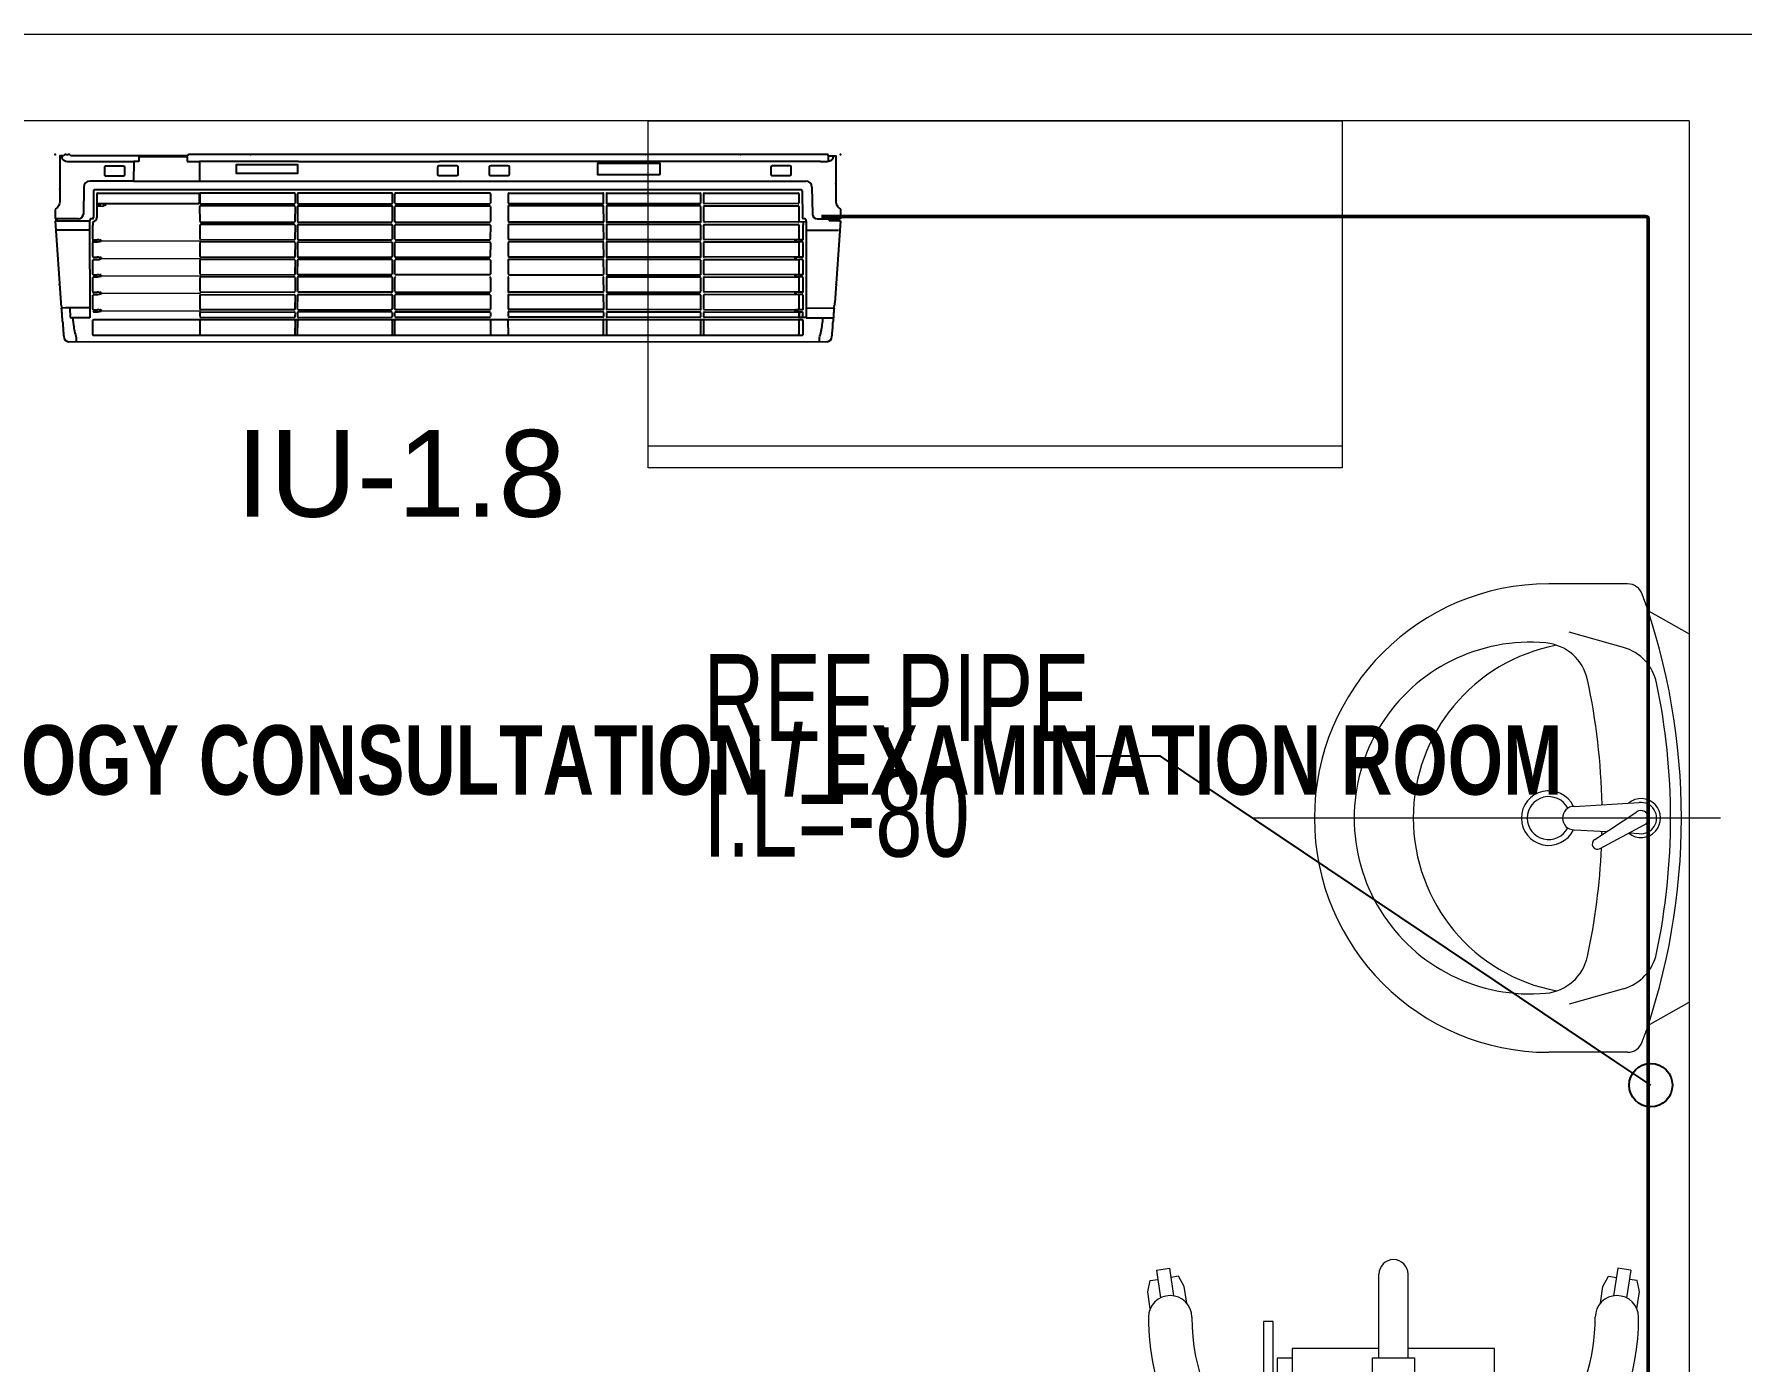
# Model space of a CAD drawing. Header units: millimetres. Extents: x -160614 to 59925, y -157025 to 0.
# Drawn here: x -44460 to -42492, y -107273 to -105743 of the extents above; entities that cross this region are included whole.
import ezdxf
from ezdxf import colors
from ezdxf.entities.mleader import LeaderData, LeaderLine
from ezdxf.math import Vec2, Vec3

# ---------------------------------------------------------------- set-up
doc = ezdxf.new("R2010")
doc.units = ezdxf.units.MM
doc.header["$LTSCALE"] = 8
doc.layers.get('0').update_dxf_attribs({"color": 9, "lineweight": 5})
for name, color, linetype, lineweight in [('72_EGR_BASE_TEXT', 9, 'Continuous', 5), ('72_EGR_EQP_TAG', 9, 'Continuous', 5), ('LOADING', 9, 'Continuous', 5), ('SANIT', 9, 'Continuous', 5), ('Walls', 9, 'Continuous', 5)]:
    doc.layers.add(name, color=color, linetype=linetype, lineweight=lineweight)
for name, color, linetype in [('A-EXH', 1, 'Continuous'), ('A-Wall-cmu-patt', 9, 'Continuous'), ('DVM_INDOOR', 9, 'Continuous'), ('DVM_UNIT_BP', 9, 'Continuous'), ('DVM_UNIT_DP', 9, 'Continuous'), ('DVM_UNIT_LP', 9, 'Continuous'), ('M-TEXT-RP', 7, 'Continuous'), ('REF', 42, 'Continuous')]:
    doc.layers.add(name, color=color, linetype=linetype)
doc.layers.get('0').off()
doc.layers.get('0').freeze()
doc.styles.add('ARIAL', font='arial.ttf')
doc.styles.add('LEROY100', font='arial.ttf', dxfattribs={"width": 0.7})
doc.styles.add('X3G_ENTITY_9EC9', font='swisscl.ttf', dxfattribs={"height": 0.2})

# ---------------------------------------------------------------- blocks, each defined once
blk = doc.blocks.new('mmmm')
at = {"layer": 'DVM_INDOOR', "color": 0}
for p, q in [((118.976, -9.253), (118.9859, -9.2529)), ((118.9859, -9.2529), (118.9859, -9.2549)), ((118.9859, -9.2549), (118.9879, -9.2548)), ((118.9859, -9.2775), (118.9859, -9.2549)), ((118.9879, -9.2529), (119.0741, -9.259)), ((118.9879, -9.2548), (118.9879, -9.2529)), ((118.9879, -9.2548), (118.9879, -9.2648)), ((118.9979, -9.2891), (118.9979, -9.2551)), ((118.9199, -9.2661), (118.9184, -9.2661)), ((118.9184, -9.2661), (118.9184, -9.938)), ((118.9199, -9.2661), (118.9254, -9.266)), ((118.9258, -9.2739), (118.9256, -9.2679)), ((118.9859, -9.2648), (118.9879, -9.2648)), ((119.0795, -9.289), (119.0797, -9.2602)), ((119.09, -9.2892), (119.0901, -9.2615)), ((119.115, -10.0634), (119.1149, -9.2675)), ((118.9258, -9.2739), (118.9258, -9.6742)), ((118.9464, -9.9264), (118.9464, -9.2895)), ((118.9527, -9.283), (118.9809, -9.2825)), ((118.9879, -9.2891), (119.09, -9.2892)), ((118.9892, -9.2891), (118.9895, -9.3961)), ((119.0894, -9.2975), (119.0894, -9.2892)), ((119.1145, -9.2751), (119.1107, -9.2751)), ((118.9554, -9.2944), (118.9554, -10.0365)), ((118.9564, -9.2934), (118.9844, -9.2931)), ((118.9589, -9.3963), (118.9589, -9.2975)), ((118.9596, -9.2968), (118.9695, -9.2969)), ((118.9698, -9.2975), (118.9701, -9.3962)), ((118.9724, -9.3963), (118.9724, -9.2975)), ((118.9731, -9.2968), (118.9889, -9.2969)), ((118.9893, -9.2923), (118.9925, -9.2923)), ((118.9919, -9.3963), (118.9919, -9.2975)), ((119.0073, -9.2923), (118.9924, -9.2923)), ((118.9926, -9.2968), (119.0073, -9.2969)), ((119.0077, -9.2975), (119.008, -9.3961)), ((119.008, -9.293), (119.0079, -9.2969)), ((119.0083, -9.301), (119.0098, -9.301)), ((119.0102, -9.293), (119.0102, -9.2961)), ((119.0102, -9.3963), (119.0102, -9.2975)), ((119.0255, -9.2923), (119.0107, -9.2923)), ((119.0109, -9.2968), (119.0256, -9.2969)), ((119.026, -9.2975), (119.0263, -9.3962)), ((119.0262, -9.293), (119.0262, -9.2969)), ((119.0265, -9.301), (119.0284, -9.301)), ((119.0287, -9.3963), (119.0287, -9.2975)), ((119.0288, -9.293), (119.0288, -9.2961)), ((119.0293, -9.2969), (119.0439, -9.2969)), ((119.044, -9.2923), (119.0294, -9.2923)), ((119.0445, -9.2975), (119.0446, -9.3962)), ((119.0446, -9.293), (119.0446, -9.2969)), ((119.045, -9.301), (119.0465, -9.301)), ((119.0469, -9.293), (119.0469, -9.2961)), ((119.047, -9.3963), (119.0471, -9.2971)), ((119.0624, -9.2923), (119.0474, -9.2923)), ((119.0476, -9.2968), (119.0621, -9.2968)), ((119.0628, -9.2975), (119.063, -9.3963)), ((119.0631, -9.293), (119.0631, -9.2969)), ((119.0634, -9.301), (119.065, -9.301)), ((119.0653, -9.293), (119.0653, -9.2961)), ((119.0657, -9.2975), (119.0654, -9.3962)), ((119.066, -9.2968), (119.0808, -9.2969)), ((119.0807, -9.2923), (119.0661, -9.2923)), ((119.0813, -9.3962), (119.0814, -9.2973)), ((119.0814, -9.293), (119.0814, -9.2969)), ((119.0817, -9.301), (119.0833, -9.301)), ((119.0836, -9.2975), (119.0834, -9.2993)), ((119.0838, -9.293), (119.0895, -9.293)), ((119.0838, -9.2961), (119.0838, -9.293)), ((119.0838, -9.2971), (119.0838, -9.2961)), ((119.0895, -9.2961), (119.0838, -9.2961)), ((119.0838, -9.3963), (119.0839, -9.297)), ((119.0843, -9.2968), (119.0886, -9.2968)), ((119.0894, -9.2975), (119.0895, -9.3962)), ((119.0925, -9.2969), (119.1069, -9.2969)), ((118.9596, -9.3969), (118.9694, -9.3969)), ((118.9731, -9.3969), (118.9888, -9.3968)), ((118.9926, -9.3969), (119.0073, -9.3968)), ((119.0109, -9.3969), (119.0256, -9.3968)), ((119.0294, -9.3969), (119.0439, -9.3968)), ((119.0477, -9.3969), (119.0623, -9.3969)), ((119.0661, -9.3969), (119.0807, -9.3968)), ((119.0845, -9.3969), (119.0888, -9.3969)), ((119.093, -9.3969), (119.1074, -9.3968)), ((118.9589, -9.4983), (118.9589, -9.4003)), ((118.9694, -9.3998), (118.9596, -9.3998)), ((118.9701, -9.4005), (118.9701, -9.4982)), ((118.9724, -9.4005), (118.9724, -9.4982)), ((118.9888, -9.3997), (118.9731, -9.3998)), ((118.9895, -9.4003), (118.9895, -9.4982)), ((118.9919, -9.4005), (118.9919, -9.4982)), ((119.0073, -9.3997), (118.9926, -9.3998)), ((119.008, -9.4003), (119.008, -9.4982)), ((119.0102, -9.4005), (119.0103, -9.4982)), ((119.0256, -9.3997), (119.0109, -9.3998)), ((119.0263, -9.4003), (119.0263, -9.4982)), ((119.0287, -9.4005), (119.0287, -9.4982)), ((119.0439, -9.3997), (119.0294, -9.3998)), ((119.0446, -9.4983), (119.0446, -9.4003)), ((119.047, -9.4982), (119.047, -9.4005)), ((119.0623, -9.3998), (119.0477, -9.3998)), ((119.063, -9.4984), (119.063, -9.4004)), ((119.0654, -9.4005), (119.0654, -9.4982)), ((119.0807, -9.3997), (119.0661, -9.3998)), ((119.0814, -9.4003), (119.0813, -9.4983)), ((119.0837, -9.4982), (119.0838, -9.4005)), ((119.0888, -9.3998), (119.0845, -9.3998)), ((119.0895, -9.4004), (119.0894, -9.4983)), ((119.1074, -9.3997), (119.093, -9.3998)), ((118.9589, -9.6014), (118.9589, -9.5025)), ((118.9596, -9.4989), (118.9694, -9.4989)), ((118.9694, -9.5018), (118.9596, -9.5018)), ((118.9701, -9.5025), (118.9701, -9.6015)), ((118.9724, -9.5025), (118.9724, -9.6014)), ((118.9731, -9.4989), (118.9888, -9.4988)), ((118.9888, -9.5017), (118.9731, -9.5018)), ((118.9895, -9.5023), (118.9896, -9.6014)), ((118.9919, -9.5025), (118.9919, -9.6014)), ((118.9926, -9.4989), (119.0073, -9.4988)), ((119.0073, -9.5017), (118.9926, -9.5018)), ((119.008, -9.5023), (119.008, -9.6014)), ((119.0102, -9.5025), (119.0103, -9.6014)), ((119.0109, -9.4989), (119.0256, -9.4988)), ((119.0256, -9.5017), (119.0109, -9.5018)), ((119.0263, -9.5023), (119.0262, -9.6014)), ((119.0287, -9.5025), (119.0288, -9.6014)), ((119.0294, -9.4989), (119.0439, -9.4988)), ((119.0439, -9.5017), (119.0294, -9.5018)), ((119.0447, -9.6014), (119.0446, -9.5023)), ((119.0477, -9.4989), (119.0623, -9.4989)), ((119.0622, -9.5017), (119.0478, -9.5018)), ((119.0629, -9.5023), (119.0629, -9.6013)), ((119.0654, -9.6014), (119.0654, -9.5025)), ((119.0661, -9.4989), (119.0806, -9.4989)), ((119.0806, -9.5017), (119.0661, -9.5018)), ((119.0813, -9.5023), (119.0813, -9.6015)), ((119.0837, -9.5024), (119.0838, -9.6015)), ((119.0844, -9.4988), (119.0887, -9.4988)), ((119.0887, -9.5017), (119.0844, -9.5017)), ((119.0894, -9.5023), (119.0894, -9.6013)), ((119.093, -9.4989), (119.1074, -9.4988)), ((119.1077, -9.5019), (119.093, -9.5018)), ((118.9596, -9.602), (118.9694, -9.602)), ((118.9731, -9.6021), (118.9888, -9.602)), ((118.9926, -9.6021), (119.0073, -9.602)), ((119.011, -9.602), (119.0255, -9.602)), ((119.0295, -9.6021), (119.044, -9.602)), ((119.0478, -9.6021), (119.0623, -9.6021)), ((119.0661, -9.6021), (119.0807, -9.602)), ((119.0845, -9.6021), (119.0887, -9.6021)), ((119.0929, -9.6023), (119.1074, -9.6022)), ((118.9589, -9.6214), (118.9589, -9.7204)), ((118.9596, -9.6208), (118.9694, -9.6208)), ((118.9701, -9.7204), (118.9701, -9.6214)), ((118.9701, -9.7204), (118.9701, -9.6214)), ((118.9724, -9.7204), (118.9724, -9.6215)), ((118.9731, -9.6208), (118.9888, -9.6208)), ((118.9895, -9.7206), (118.9896, -9.6215)), ((118.9919, -9.7204), (118.9919, -9.6215)), ((118.9926, -9.6208), (119.0073, -9.6209)), ((119.008, -9.7205), (119.008, -9.6214)), ((119.0102, -9.7204), (119.0103, -9.6215)), ((119.011, -9.6208), (119.0255, -9.6209)), ((119.0263, -9.7205), (119.0262, -9.6215)), ((119.0288, -9.6214), (119.0287, -9.7204)), ((119.0295, -9.6208), (119.044, -9.6208)), ((119.0447, -9.6214), (119.0446, -9.7205)), ((119.0478, -9.6207), (119.0623, -9.6208)), ((119.0629, -9.7205), (119.0629, -9.6215)), ((119.0654, -9.6214), (119.0654, -9.7203)), ((119.0661, -9.6208), (119.0807, -9.6208)), ((119.0813, -9.7205), (119.0813, -9.6214)), ((119.0837, -9.7204), (119.0838, -9.6214)), ((119.0845, -9.6208), (119.0887, -9.6208)), ((119.0894, -9.7205), (119.0894, -9.6215)), ((119.0929, -9.6206), (119.1074, -9.6206)), ((118.9258, -9.8224), (118.9258, -9.6742)), ((118.9694, -9.7211), (118.9596, -9.7211)), ((118.9888, -9.7211), (118.9731, -9.7211)), ((119.0073, -9.7211), (118.9926, -9.7211)), ((119.0256, -9.7211), (119.0109, -9.7211)), ((119.0439, -9.7211), (119.0294, -9.7211)), ((119.0622, -9.7211), (119.0478, -9.7211)), ((119.0806, -9.7211), (119.0661, -9.721)), ((119.0887, -9.7211), (119.0844, -9.7211)), ((119.1077, -9.721), (119.093, -9.7211)), ((118.9589, -9.7246), (118.9589, -9.8225)), ((118.9596, -9.7239), (118.9694, -9.7239)), ((118.9701, -9.8224), (118.9701, -9.7246)), ((118.9701, -9.8224), (118.9701, -9.7246)), ((118.9724, -9.8224), (118.9724, -9.7246)), ((118.9731, -9.7239), (118.9888, -9.724)), ((118.9895, -9.8226), (118.9895, -9.7247)), ((118.9919, -9.8224), (118.9919, -9.7246)), ((118.9926, -9.7239), (119.0073, -9.724)), ((119.008, -9.8225), (119.008, -9.7246)), ((119.0102, -9.8224), (119.0103, -9.7246)), ((119.0109, -9.7239), (119.0256, -9.724)), ((119.0263, -9.8225), (119.0263, -9.7246)), ((119.0287, -9.7246), (119.0287, -9.8224)), ((119.0294, -9.7239), (119.0439, -9.724)), ((119.0446, -9.7245), (119.0446, -9.8225)), ((119.047, -9.7246), (119.047, -9.8224)), ((119.0477, -9.7239), (119.0623, -9.7239)), ((119.063, -9.7245), (119.063, -9.8224)), ((119.0654, -9.8224), (119.0654, -9.7246)), ((119.0661, -9.7239), (119.0806, -9.724)), ((119.0814, -9.8225), (119.0813, -9.7245)), ((119.0837, -9.7246), (119.0838, -9.8224)), ((119.0844, -9.724), (119.0887, -9.724)), ((119.0895, -9.8224), (119.0894, -9.7246)), ((119.093, -9.7239), (119.1074, -9.724)), ((118.9184, -9.7858), (118.9184, -9.9307)), ((118.9258, -9.8224), (118.9258, -9.9264)), ((118.9589, -9.8266), (118.9589, -9.9253)), ((118.9694, -9.8231), (118.9596, -9.8231)), ((118.9596, -9.8259), (118.9694, -9.8259)), ((118.9698, -9.9253), (118.9701, -9.8266)), ((118.9698, -9.9253), (118.9701, -9.8266)), ((118.9724, -9.8266), (118.9724, -9.9253)), ((118.9888, -9.8231), (118.9731, -9.8231)), ((118.9731, -9.8259), (118.9888, -9.826)), ((118.9893, -9.9251), (118.9895, -9.8267)), ((118.9919, -9.8266), (118.992, -9.9251)), ((119.0073, -9.8231), (118.9926, -9.8231)), ((118.9926, -9.8259), (119.0073, -9.826)), ((119.0078, -9.9252), (119.008, -9.8267)), ((119.0102, -9.8266), (119.0104, -9.9251)), ((119.0256, -9.8231), (119.0109, -9.8231)), ((119.0109, -9.8259), (119.0256, -9.826)), ((119.026, -9.9251), (119.0263, -9.8266)), ((119.0287, -9.8266), (119.0288, -9.9251)), ((119.0439, -9.8232), (119.0294, -9.8231)), ((119.0294, -9.8259), (119.0439, -9.826)), ((119.0445, -9.9251), (119.0446, -9.8266)), ((119.047, -9.8266), (119.0472, -9.9251)), ((119.0623, -9.823), (119.0477, -9.8231)), ((119.0477, -9.8259), (119.0623, -9.8259)), ((119.0628, -9.9252), (119.063, -9.8266)), ((119.0657, -9.9253), (119.0654, -9.8266)), ((119.0807, -9.8232), (119.0661, -9.8231)), ((119.0661, -9.8259), (119.0807, -9.8261)), ((119.0812, -9.9251), (119.0813, -9.8266)), ((119.0839, -9.9251), (119.0838, -9.8265)), ((119.0888, -9.8231), (119.0845, -9.8231)), ((119.0845, -9.8259), (119.0888, -9.826)), ((119.0894, -9.9252), (119.0895, -9.8266)), ((119.1074, -9.8232), (119.093, -9.8231)), ((119.093, -9.8259), (119.1074, -9.826)), ((118.9256, -9.9393), (118.9256, -9.9264)), ((118.9256, -9.9264), (118.9464, -9.9264)), ((118.9464, -9.9955), (118.9464, -9.9264)), ((118.9589, -10.0333), (118.9589, -9.9253)), ((118.9589, -9.9267), (118.9702, -9.9267)), ((118.9596, -9.926), (118.9695, -9.9259)), ((118.9702, -9.9267), (118.9702, -10.0334)), ((118.9731, -9.9262), (118.9886, -9.9258)), ((118.9927, -9.9258), (119.0075, -9.9258)), ((119.0111, -9.9258), (119.0253, -9.9258)), ((119.0296, -9.9258), (119.0437, -9.9258)), ((119.0478, -9.9258), (119.0621, -9.9258)), ((119.0664, -9.9258), (119.0805, -9.926)), ((119.0846, -9.9258), (119.0887, -9.9258)), ((119.0925, -9.9259), (119.1069, -9.9259)), ((118.9184, -9.938), (118.9209, -9.9396)), ((118.9199, -9.9389), (118.9199, -10.0614)), ((118.9209, -9.9394), (118.9256, -9.9393)), ((118.9209, -9.9394), (118.9209, -9.9899)), ((118.9209, -9.9899), (118.9256, -9.99)), ((118.9256, -9.99), (118.9256, -9.9954)), ((118.9256, -9.9954), (118.9464, -9.9955)), ((118.9258, -10.0638), (118.9258, -9.9954)), ((118.9464, -9.9955), (118.9464, -10.0413)), ((118.9705, -10.0254), (118.9722, -10.0254)), ((118.9564, -10.0375), (118.9844, -10.0377)), ((118.9596, -10.034), (118.9695, -10.0341)), ((118.9695, -10.0341), (118.9731, -10.0341)), ((118.9702, -10.0341), (118.9701, -10.0295)), ((118.9724, -10.0341), (118.9724, -10.0303)), ((118.9731, -10.0341), (118.9844, -10.0342)), ((118.9879, -10.0418), (119.09, -10.0416)), ((118.9879, -10.0533), (118.9879, -10.0418)), ((118.9893, -10.0384), (118.9925, -10.0384)), ((119.0073, -10.0384), (118.9924, -10.0384)), ((118.9979, -10.0418), (118.9979, -10.0758)), ((119.0073, -10.0385), (119.0109, -10.0385)), ((119.008, -10.0377), (119.0079, -10.0339)), ((119.0083, -10.0297), (119.0098, -10.0297)), ((119.0102, -10.0377), (119.0102, -10.0347)), ((119.0255, -10.0384), (119.0107, -10.0384)), ((119.0262, -10.0377), (119.0262, -10.0339)), ((119.0265, -10.0297), (119.0284, -10.0297)), ((119.0288, -10.0377), (119.0288, -10.0347)), ((119.044, -10.0384), (119.0294, -10.0384)), ((119.0446, -10.0377), (119.0446, -10.0339)), ((119.045, -10.0297), (119.0465, -10.0297)), ((119.0469, -10.0377), (119.0469, -10.0347)), ((119.0624, -10.0384), (119.0474, -10.0384)), ((119.0631, -10.0377), (119.0631, -10.0339)), ((119.0634, -10.0297), (119.065, -10.0297)), ((119.0653, -10.0377), (119.0653, -10.0347)), ((119.0807, -10.0384), (119.0661, -10.0384)), ((119.0795, -10.0418), (119.0795, -10.0667)), ((119.0814, -10.0377), (119.0814, -10.0339)), ((119.0817, -10.0297), (119.0833, -10.0297)), ((119.0836, -10.0377), (119.0836, -10.0347)), ((119.09, -10.0416), (119.09, -10.0596)), ((118.9527, -10.0478), (118.9809, -10.0483)), ((118.9859, -10.0533), (118.9859, -10.0765)), ((118.9879, -10.076), (118.9879, -10.0533)), ((119.0795, -10.0626), (119.0896, -10.062)), ((119.0896, -10.062), (119.09, -10.0596)), ((119.09, -10.0596), (119.0972, -10.0587)), ((119.1107, -10.0558), (119.1145, -10.0557)), ((118.9184, -10.0667), (118.9184, -10.0642)), ((118.9209, -10.0704), (118.9192, -10.0688)), ((118.9212, -10.0704), (118.9212, -10.0729)), ((118.976, -10.0778), (118.9859, -10.0779)), ((118.9859, -10.076), (118.9879, -10.076)), ((118.9859, -10.0779), (118.9859, -10.076)), ((118.9879, -10.0779), (119.0741, -10.0719)), ((118.9879, -10.076), (118.9879, -10.0779)), ((119.0795, -10.0667), (119.0797, -10.0707))]:
    blk.add_line(p, q, dxfattribs=at)
at = {"layer": 'DVM_INDOOR', "color": 0, "lineweight": 0}
for p, q in [((119.0091, -10.0297), (119.0091, -9.9253)), ((119.0275, -10.0297), (119.0275, -9.9253)), ((119.0458, -10.0297), (119.0458, -9.9253)), ((119.0642, -10.0297), (119.0642, -9.9253)), ((119.0825, -10.0297), (119.0825, -9.9253))]:
    blk.add_line(p, q, dxfattribs=at)
at = {"layer": 'DVM_INDOOR', "color": 0}
for points in [[(118.9199, -9.2661), (118.9199, -9.2579), (118.9672, -9.2579, 0.126177), (118.972, -9.2567, 0.12288), (118.9756, -9.2534, -0.148162), (118.976, -9.253, 0.963175)], [(118.9301, -9.3246), (118.9301, -9.3064, -0.402614), (118.9312, -9.3052), (118.9397, -9.3052, -0.444927), (118.9409, -9.3064), (118.9409, -9.3246, -0.414234), (118.9397, -9.3257), (118.9312, -9.3257, -0.442551), (118.9301, -9.3246)], [(119.0922, -9.2933), (119.0922, -10.0375, 0.416565), (119.0933, -10.0386), (119.107, -10.0386, 0.414175), (119.1081, -10.0375), (119.1081, -9.2933, 0.414221), (119.107, -9.2923), (119.0933, -9.2923, 0.410074), (119.0922, -9.2933, 0.410074)], [(118.9301, -9.6205), (118.9301, -9.6023, -0.402614), (118.9312, -9.6012), (118.9397, -9.6012, -0.444927), (118.9409, -9.6023), (118.9409, -9.6205, -0.414234), (118.9397, -9.6217), (118.9312, -9.6217, -0.442551), (118.9301, -9.6205)], [(118.9299, -9.6744), (118.9299, -9.6565, -0.414214), (118.9314, -9.6549), (118.9393, -9.6549, -0.414209), (118.9409, -9.6565), (118.9409, -9.6744, -0.414214), (118.9393, -9.6759), (118.9314, -9.6759, -0.414219), (118.9299, -9.6744, 0.000008)], [(118.9303, -10.0245), (118.9303, -10.0063, -0.402614), (118.9314, -10.0052), (118.9399, -10.0052, -0.444927), (118.9411, -10.0063), (118.9411, -10.0245, -0.414234), (118.9399, -10.0257), (118.9314, -10.0257, -0.442551), (118.9303, -10.0245)], [(118.9199, -10.0694), (118.9199, -10.0729), (118.9672, -10.0729, -0.126177), (118.972, -10.0741, -0.12288), (118.9756, -10.0775, 0.141469), (118.976, -10.0778)]]:
    blk.add_lwpolyline(points, format="xyb", dxfattribs=at)
for points in [[(118.9394, -9.4424), (118.9279, -9.4424), (118.9279, -9.5084), (118.9394, -9.5084), (118.9394, -9.4424)], [(118.9294, -9.8234), (118.9384, -9.8234), (118.9384, -9.8875), (118.9288, -9.8875), (118.9288, -9.8234), (118.9294, -9.8234)]]:
    blk.add_lwpolyline(points, dxfattribs=at)
for centre, radius, start, end in [((118.9205, -9.2649), 0.00455, 45.592, 97.4615), ((118.9171, -9.2669), 0.00836, 6.8563, 39.8032), ((118.9129, -9.2679), 0.0127, 359.9693, 8.9907), ((119.0737, -9.2806), 0.0216, 73.7089, 88.9315), ((119.168, -8.14), 1.1233, 265.4925, 266.2639), ((119.0697, -9.4707), 0.2004, 82.0967, 84.2913), ((119.082, -9.5193), 0.2587, 83.9088, 87.1481), ((119.0894, -9.3405), 0.0688, 71.9785, 83.5049), ((119.1094, -9.2677), 0.00561, 2.2363, 89.2683), ((118.9529, -9.2895), 0.0065, 91, 180), ((118.9809, -9.2775), 0.005, 270.9997, 0.0003), ((118.9879, -9.2911), 0.00202, 90.261, 186.5127), ((118.9564, -9.2944), 0.001, 90.4983, 180.0001), ((118.9596, -9.2975), 0.00069, 89.1505, 180.3497), ((118.9691, -9.2976), 0.00071, 0.7783, 60.0916), ((118.9731, -9.2975), 0.00069, 89.1505, 180.3497), ((118.9843, -9.2916), 0.00153, 270.9361, 8.4075), ((118.9885, -9.2975), 0.00071, 0.7783, 60.0916), ((118.9926, -9.2975), 0.00069, 89.1505, 180.3497), ((119.0073, -9.293), 0.00069, 359.1823, 89.6277), ((119.007, -9.2975), 0.00071, 0.7783, 60.0916), ((119.0427, -9.2948), 0.0348, 183.3813, 187.2101), ((119.005, -9.3001), 0.0033, 358.4879, 15.9436), ((119.0335, -9.3), 0.0253, 180.2932, 182.236), ((119.0203, -9.3008), 0.0105, 171.697, 181.0717), ((118.9994, -9.2969), 0.0108, 347.004, 4.1898), ((119.0109, -9.293), 0.000701, 103.0528, 180.0438), ((119.0109, -9.2975), 0.00069, 89.1505, 180.3497), ((119.0255, -9.293), 0.00069, 359.1823, 89.6277), ((119.0253, -9.2975), 0.00071, 0.7783, 60.0916), ((119.0252, -9.2975), 0.00071, 0.7783, 60.0916), ((119.061, -9.2948), 0.0348, 183.3813, 187.2101), ((119.0232, -9.3001), 0.0033, 358.4879, 15.9436), ((119.0518, -9.3), 0.0253, 180.2932, 182.236), ((119.0389, -9.3008), 0.0105, 171.697, 181.0717), ((119.018, -9.2969), 0.0108, 347.004, 4.1898), ((119.0295, -9.293), 0.000701, 103.0528, 180.0438), ((119.0295, -9.2975), 0.00069, 89.1505, 180.3497), ((119.0439, -9.2975), 0.000596, 357.8507, 94.9045), ((119.0439, -9.293), 0.00069, 359.1823, 89.6277), ((119.0794, -9.2948), 0.0348, 183.3813, 187.2101), ((119.0417, -9.3001), 0.0033, 358.4879, 15.9436), ((119.0702, -9.3), 0.0253, 180.2932, 182.236), ((119.057, -9.3008), 0.0105, 171.697, 181.0717), ((119.0361, -9.2969), 0.0108, 347.004, 4.1898), ((119.0476, -9.293), 0.000701, 103.0528, 180.0438), ((119.0476, -9.2975), 0.00069, 89.1505, 180.3497), ((119.0621, -9.2975), 0.000694, 359.4649, 88.8459), ((119.0624, -9.2975), 0.000596, 357.8507, 94.9045), ((119.0624, -9.293), 0.00069, 359.1823, 89.6277), ((119.0978, -9.2948), 0.0348, 183.3813, 187.2101), ((119.0601, -9.3001), 0.0033, 358.4879, 15.9436), ((119.0887, -9.3), 0.0253, 180.2932, 182.236), ((119.0754, -9.3008), 0.0105, 171.697, 181.0717), ((119.0546, -9.2969), 0.0108, 347.004, 4.1898), ((119.066, -9.293), 0.000701, 103.0528, 180.0438), ((119.066, -9.2975), 0.00069, 89.1505, 180.3497), ((119.0663, -9.2975), 0.000621, 79.5705, 188.1736), ((119.0807, -9.293), 0.00069, 359.1823, 89.6277), ((119.0808, -9.2975), 0.000596, 357.8507, 94.9045), ((119.1161, -9.2948), 0.0348, 183.3813, 187.2101), ((119.0784, -9.3001), 0.0033, 358.4879, 15.9436), ((119.107, -9.3), 0.0253, 180.2932, 182.236), ((119.0937, -9.3008), 0.0105, 171.697, 181.0717), ((119.0843, -9.2975), 0.00069, 89.1505, 180.3497), ((119.0887, -9.2975), 0.000669, 356.355, 100.698), ((119.0926, -9.2973), 0.000346, 93.4268, 172.5174), ((119.107, -9.2978), 0.000875, 349.6348, 100.4326), ((118.9596, -9.3962), 0.0007, 185.5752, 270.0175), ((118.9694, -9.3962), 0.000701, 270.4471, 350.0993), ((118.9731, -9.3962), 0.0007, 185.5752, 270.0175), ((118.9888, -9.3961), 0.000701, 270.4471, 350.0993), ((118.9926, -9.3962), 0.0007, 185.5752, 270.0175), ((119.0073, -9.3961), 0.000701, 270.4471, 350.0993), ((119.0109, -9.3962), 0.0007, 185.5752, 270.0175), ((119.0256, -9.3961), 0.000701, 270.4471, 350.0993), ((119.0294, -9.3962), 0.0007, 185.5752, 270.0175), ((119.0439, -9.3961), 0.000701, 270.4471, 350.0993), ((119.0477, -9.3962), 0.0007, 185.5752, 270.0175), ((119.0623, -9.3962), 0.000702, 270.4596, 355.78), ((119.0661, -9.3962), 0.0007, 185.5752, 270.0175), ((119.0807, -9.3961), 0.000701, 270.4471, 350.0993), ((119.0845, -9.3962), 0.0007, 185.5752, 270.0175), ((119.0888, -9.3962), 0.000701, 270.4471, 350.0993), ((119.093, -9.3961), 0.000782, 194.2991, 276.1126), ((119.1074, -9.3961), 0.000701, 270.4471, 350.0993), ((118.9596, -9.4005), 0.0007, 89.9616, 179.9565), ((118.9694, -9.4005), 0.0007, 5.6771, 86.5518), ((118.9731, -9.4005), 0.0007, 89.9616, 179.9565), ((118.9888, -9.4004), 0.0007, 5.6771, 86.5518), ((118.9926, -9.4005), 0.0007, 89.9616, 179.9565), ((119.0073, -9.4004), 0.0007, 5.6771, 86.5518), ((119.0109, -9.4005), 0.0007, 89.9616, 179.9565), ((119.0256, -9.4004), 0.0007, 5.6771, 86.5518), ((119.0294, -9.4005), 0.0007, 89.9616, 179.9565), ((119.0439, -9.4004), 0.0007, 5.6771, 86.5518), ((119.0477, -9.4005), 0.0007, 89.9616, 179.9565), ((119.0623, -9.4005), 0.0007, 5.6771, 86.5518), ((119.0661, -9.4005), 0.0007, 89.9616, 179.9565), ((119.0807, -9.4004), 0.0007, 5.6771, 86.5518), ((119.0845, -9.4005), 0.0007, 89.9616, 179.9565), ((119.0888, -9.4005), 0.0007, 5.6771, 86.5518), ((119.0929, -9.4005), 0.0007, 78.96, 187.6274), ((119.1074, -9.4004), 0.0007, 5.6771, 86.5518), ((118.9596, -9.4982), 0.0007, 185.5752, 270.0175), ((118.9596, -9.5025), 0.0007, 89.9616, 179.9565), ((118.9694, -9.4982), 0.000701, 270.4471, 350.0993), ((118.9694, -9.5025), 0.0007, 5.6771, 86.5518), ((118.9731, -9.4982), 0.0007, 185.5752, 270.0175), ((118.9731, -9.5025), 0.0007, 89.9616, 179.9565), ((118.9888, -9.4981), 0.000701, 270.4471, 350.0993), ((118.9888, -9.5024), 0.0007, 5.6771, 86.5518), ((118.9925, -9.4983), 0.000619, 174.0491, 272.9554), ((118.9926, -9.5025), 0.0007, 89.9616, 179.9565), ((119.0073, -9.4981), 0.000701, 270.4471, 350.0993), ((119.0073, -9.5024), 0.0007, 5.6771, 86.5518), ((119.0109, -9.5025), 0.0007, 89.9616, 179.9565), ((119.0109, -9.4983), 0.000619, 174.0491, 272.9554), ((119.0256, -9.4981), 0.000701, 270.4471, 350.0993), ((119.0256, -9.5024), 0.0007, 5.6771, 86.5518), ((119.0293, -9.4983), 0.000619, 174.0491, 272.9554), ((119.0294, -9.5025), 0.0007, 89.9616, 179.9565), ((119.0439, -9.4981), 0.000701, 270.4471, 350.0993), ((119.0439, -9.5024), 0.0007, 5.6771, 86.5518), ((119.0476, -9.4983), 0.000619, 174.0491, 272.9554), ((119.0478, -9.5025), 0.0007, 89.9616, 179.9565), ((119.0622, -9.5024), 0.0007, 5.6771, 86.5518), ((119.0623, -9.4982), 0.000701, 270.4471, 350.0993), ((119.0661, -9.4983), 0.000619, 174.0491, 272.9554), ((119.0661, -9.5025), 0.0007, 89.9616, 179.9565), ((119.0806, -9.4982), 0.000701, 270.4471, 350.0993), ((119.0806, -9.5024), 0.0007, 5.6771, 86.5518), ((119.0844, -9.4981), 0.0007, 185.5752, 270.0175), ((119.0844, -9.5024), 0.0007, 89.9616, 179.9565), ((119.0887, -9.4981), 0.000701, 270.4471, 350.0993), ((119.0887, -9.5024), 0.0007, 5.6771, 86.5518), ((119.093, -9.4981), 0.000782, 194.2991, 276.1126), ((119.0929, -9.5025), 0.0007, 78.96, 187.6274), ((118.9596, -9.6013), 0.0007, 185.5752, 270.0175), ((118.9694, -9.6013), 0.000701, 270.4471, 350.0993), ((118.9731, -9.6014), 0.0007, 185.5752, 270.0175), ((118.9888, -9.6013), 0.000701, 270.4471, 350.0993), ((118.9926, -9.6014), 0.0007, 185.5752, 270.0175), ((119.0073, -9.6013), 0.000701, 270.4471, 350.0993), ((119.011, -9.6013), 0.0007, 185.5752, 270.0175), ((119.0255, -9.6013), 0.000701, 270.4471, 350.0993), ((119.0295, -9.6014), 0.0007, 185.5752, 270.0175), ((119.044, -9.6013), 0.000701, 270.4471, 350.0993), ((119.0478, -9.6014), 0.0007, 185.5752, 270.0175), ((119.0623, -9.6014), 0.000701, 270.4471, 350.0993), ((119.0661, -9.6014), 0.0007, 185.5752, 270.0175), ((119.0807, -9.6014), 0.000657, 269.0568, 351.3167), ((119.0845, -9.6014), 0.0007, 185.5752, 270.0175), ((119.0885, -9.6012), 0.000912, 284.0068, 353.5205), ((119.0929, -9.6016), 0.0007, 185.5752, 270.0175), ((118.9596, -9.6215), 0.0007, 89.9825, 174.4248), ((118.9694, -9.6215), 0.000701, 9.9007, 89.5529), ((118.9694, -9.6215), 0.000701, 9.9007, 89.5529), ((118.9731, -9.6215), 0.0007, 89.9825, 174.4248), ((118.9888, -9.6215), 0.000701, 9.9007, 89.5529), ((118.9926, -9.6215), 0.0007, 89.9825, 174.4248), ((119.0073, -9.6216), 0.000701, 9.9007, 89.5529), ((119.011, -9.6215), 0.0007, 89.9825, 174.4248), ((119.0255, -9.6216), 0.000701, 9.9007, 89.5529), ((119.0295, -9.6215), 0.0007, 89.9825, 174.4248), ((119.044, -9.6215), 0.000701, 9.9007, 89.5529), ((119.0478, -9.6214), 0.0007, 89.9825, 174.4248), ((119.0623, -9.6215), 0.000701, 9.9007, 89.5529), ((119.0661, -9.6215), 0.0007, 89.9825, 174.4248), ((119.0807, -9.6215), 0.000657, 8.6833, 90.9432), ((119.0845, -9.6215), 0.0007, 89.9825, 174.4248), ((119.0885, -9.6216), 0.000912, 6.4795, 75.9932), ((119.0929, -9.6213), 0.0007, 89.9825, 174.4248), ((118.9596, -9.7204), 0.0007, 180.0435, 270.0384), ((118.9694, -9.7204), 0.0007, 273.4482, 354.3229), ((118.9694, -9.7204), 0.0007, 273.4482, 354.3229), ((118.9731, -9.7204), 0.0007, 180.0435, 270.0384), ((118.9888, -9.7204), 0.0007, 273.4482, 354.3229), ((118.9926, -9.7204), 0.0007, 180.0435, 270.0384), ((119.0073, -9.7204), 0.0007, 273.4482, 354.3229), ((119.0109, -9.7204), 0.0007, 180.0435, 270.0384), ((119.0256, -9.7204), 0.0007, 273.4482, 354.3229), ((119.0294, -9.7204), 0.0007, 180.0435, 270.0384), ((119.0439, -9.7204), 0.0007, 273.4482, 354.3229), ((119.0478, -9.7204), 0.0007, 180.0435, 270.0384), ((119.0622, -9.7204), 0.0007, 273.4482, 354.3229), ((119.0661, -9.7203), 0.0007, 180.0435, 270.0384), ((119.0806, -9.7204), 0.0007, 273.4482, 354.3229), ((119.0844, -9.7204), 0.0007, 180.0435, 270.0384), ((119.0887, -9.7204), 0.0007, 273.4482, 354.3229), ((119.0929, -9.7204), 0.0007, 172.3726, 281.04), ((118.9596, -9.7246), 0.0007, 89.9825, 174.4248), ((118.9694, -9.7246), 0.000701, 9.9007, 89.5529), ((118.9694, -9.7246), 0.000701, 9.9007, 89.5529), ((118.9731, -9.7246), 0.0007, 89.9825, 174.4248), ((118.9888, -9.7247), 0.000701, 9.9007, 89.5529), ((118.9925, -9.7246), 0.000619, 87.0446, 185.9509), ((119.0073, -9.7247), 0.000701, 9.9007, 89.5529), ((119.0109, -9.7246), 0.000619, 87.0446, 185.9509), ((119.0256, -9.7247), 0.000701, 9.9007, 89.5529), ((119.0293, -9.7246), 0.000619, 87.0446, 185.9509), ((119.0439, -9.7247), 0.000701, 9.9007, 89.5529), ((119.0476, -9.7246), 0.000619, 87.0446, 185.9509), ((119.0623, -9.7246), 0.000701, 9.9007, 89.5529), ((119.0661, -9.7245), 0.000619, 87.0446, 185.9509), ((119.0806, -9.7247), 0.000701, 9.9007, 89.5529), ((119.0844, -9.7247), 0.0007, 89.9825, 174.4248), ((119.0887, -9.7247), 0.000701, 9.9007, 89.5529), ((119.093, -9.7247), 0.000782, 83.8874, 165.7009), ((118.9596, -9.8224), 0.0007, 180.0435, 270.0384), ((118.9596, -9.8266), 0.0007, 89.9825, 174.4248), ((118.9694, -9.8266), 0.000701, 9.9007, 89.5529), ((118.9694, -9.8266), 0.000701, 9.9007, 89.5529), ((118.9694, -9.8224), 0.0007, 273.4482, 354.3229), ((118.9694, -9.8224), 0.0007, 273.4482, 354.3229), ((118.9731, -9.8224), 0.0007, 180.0435, 270.0384), ((118.9731, -9.8266), 0.0007, 89.9825, 174.4248), ((118.9888, -9.8267), 0.000701, 9.9007, 89.5529), ((118.9888, -9.8224), 0.0007, 273.4482, 354.3229), ((118.9926, -9.8224), 0.0007, 180.0435, 270.0384), ((118.9926, -9.8266), 0.0007, 89.9825, 174.4248), ((119.0073, -9.8224), 0.0007, 273.4482, 354.3229), ((119.0073, -9.8267), 0.000701, 9.9007, 89.5529), ((119.0109, -9.8224), 0.0007, 180.0435, 270.0384), ((119.0109, -9.8266), 0.0007, 89.9825, 174.4248), ((119.0256, -9.8267), 0.000701, 9.9007, 89.5529), ((119.0256, -9.8224), 0.0007, 273.4482, 354.3229), ((119.0294, -9.8224), 0.0007, 180.0435, 270.0384), ((119.0294, -9.8266), 0.0007, 89.9825, 174.4248), ((119.0439, -9.8224), 0.0007, 273.4482, 354.3229), ((119.0439, -9.8267), 0.000701, 9.9007, 89.5529), ((119.0477, -9.8224), 0.0007, 180.0435, 270.0384), ((119.0477, -9.8266), 0.0007, 89.9825, 174.4248), ((119.0623, -9.8223), 0.0007, 273.4482, 354.3229), ((119.0623, -9.8266), 0.000702, 4.22, 89.5404), ((119.0661, -9.8224), 0.0007, 180.0435, 270.0384), ((119.0661, -9.8266), 0.0007, 89.9825, 174.4248), ((119.0807, -9.8225), 0.0007, 273.4482, 354.3229), ((119.0807, -9.8268), 0.000701, 9.9007, 89.5529), ((119.0845, -9.8224), 0.0007, 180.0435, 270.0384), ((119.0845, -9.8266), 0.0007, 89.9825, 174.4248), ((119.0888, -9.8224), 0.0007, 273.4482, 354.3229), ((119.0888, -9.8267), 0.000701, 9.9007, 89.5529), ((119.0929, -9.8224), 0.0007, 172.3726, 281.04), ((119.093, -9.8267), 0.000782, 83.8874, 165.7009), ((118.9596, -9.9253), 0.00069, 179.6503, 270.8495), ((118.9691, -9.9253), 0.00071, 299.9084, 359.2217), ((118.9691, -9.9253), 0.00071, 299.9084, 359.2217), ((118.9731, -9.9253), 0.00069, 179.6503, 270.8495), ((118.9885, -9.9251), 0.000761, 286.7477, 357.8112), ((118.9927, -9.9251), 0.00069, 179.6503, 270.8495), ((119.0111, -9.9251), 0.00069, 179.6503, 270.8495), ((119.0254, -9.9253), 0.000571, 256.15, 14.8163), ((119.0295, -9.9251), 0.000711, 180.3037, 278.183), ((119.0436, -9.9249), 0.000967, 277.4192, 344.4944), ((119.0479, -9.9251), 0.000696, 182.8157, 270.0773), ((119.0621, -9.9251), 0.000696, 274.4962, 0.49), ((119.0663, -9.9252), 0.000649, 189.0107, 277.8942), ((119.0803, -9.9251), 0.000922, 281.1062, 0.035), ((119.0845, -9.9252), 0.000602, 169.5461, 281.1372), ((119.0884, -9.9247), 0.00113, 286.8941, 334.4938), ((119.0926, -9.9256), 0.000346, 187.4826, 266.5732), ((119.107, -9.9251), 0.000875, 259.5674, 10.3652), ((118.9672, -10.0263), 0.0033, 344.0564, 1.5121), ((118.9957, -10.0264), 0.0253, 177.764, 179.7068), ((118.9826, -10.0256), 0.0105, 178.9283, 188.303), ((118.9529, -10.0413), 0.0065, 180, 269), ((118.9564, -10.0365), 0.001, 178.8015, 269.4911), ((118.9596, -10.0333), 0.0007, 180, 269.5), ((118.9695, -10.0334), 0.0007, 266.8813, 0.1004), ((119.0049, -10.0316), 0.0348, 172.7899, 176.6187), ((118.9617, -10.0291), 0.0108, 353.5513, 10.7755), ((118.9844, -10.0392), 0.005, 7.93, 89.4987), ((118.9844, -10.0392), 0.0015, 359.9988, 89.5024), ((118.9885, -10.0395), 0.00266, 174.2365, 219.2365), ((118.9879, -10.0398), 0.002, 224.9998, 270.0002), ((119.0073, -10.0377), 0.00069, 270.3723, 0.8177), ((119.0427, -10.0359), 0.0348, 172.7899, 176.6187), ((119.005, -10.0307), 0.0033, 344.0564, 1.5121), ((119.0335, -10.0307), 0.0253, 177.764, 179.7068), ((119.0203, -10.0299), 0.0105, 178.9283, 188.303), ((118.9994, -10.0339), 0.0108, 355.8102, 12.996), ((119.0109, -10.0377), 0.000701, 179.9562, 256.9472), ((119.0255, -10.0377), 0.00069, 270.3723, 0.8177), ((119.061, -10.0359), 0.0348, 172.7899, 176.6187), ((119.0232, -10.0307), 0.0033, 344.0564, 1.5121), ((119.0518, -10.0307), 0.0253, 177.764, 179.7068), ((119.0389, -10.0299), 0.0105, 178.9283, 188.303), ((119.018, -10.0339), 0.0108, 355.8102, 12.996), ((119.0295, -10.0377), 0.000701, 179.9562, 256.9472), ((119.0439, -10.0377), 0.00069, 270.3723, 0.8177), ((119.0794, -10.0359), 0.0348, 172.7899, 176.6187), ((119.0417, -10.0307), 0.0033, 344.0564, 1.5121), ((119.0702, -10.0307), 0.0253, 177.764, 179.7068), ((119.057, -10.0299), 0.0105, 178.9283, 188.303), ((119.0361, -10.0339), 0.0108, 355.8102, 12.996), ((119.0476, -10.0377), 0.000701, 179.9562, 256.9472), ((119.0624, -10.0377), 0.00069, 270.3723, 0.8177), ((119.0978, -10.0359), 0.0348, 172.7899, 176.6187), ((119.0601, -10.0307), 0.0033, 344.0564, 1.5121), ((119.0887, -10.0307), 0.0253, 177.764, 179.7068), ((119.0754, -10.0299), 0.0105, 178.9283, 188.303), ((119.0546, -10.0339), 0.0108, 355.8102, 12.996), ((119.066, -10.0377), 0.000701, 179.9562, 256.9472), ((119.0807, -10.0377), 0.00069, 270.3723, 0.8177), ((119.1161, -10.0359), 0.0348, 172.7899, 176.6187), ((119.0784, -10.0307), 0.0033, 344.0564, 1.5121), ((119.107, -10.0307), 0.0253, 177.764, 179.7068), ((119.0937, -10.0299), 0.0105, 178.9283, 188.303), ((119.0729, -10.0339), 0.0108, 355.8102, 12.996), ((119.0843, -10.0377), 0.000701, 179.9562, 256.9472), ((118.9218, -10.0642), 0.0034, 123.9953, 178.6557), ((118.9809, -10.0533), 0.005, 359.9997, 89.0003), ((119.0891, -9.9883), 0.0708, 276.5762, 287.7735), ((118.9212, -10.0667), 0.00289, 179.5489, 226.1862), ((118.9214, -10.0677), 0.00304, 269.622, 324.0252), ((118.9182, -10.0648), 0.00739, 320.6762, 346.1058), ((118.9132, -10.0633), 0.0126, 344.2087, 357.7681), ((119.0737, -10.0503), 0.0216, 271.0685, 286.2911), ((119.168, -11.1909), 1.1233, 93.7361, 94.5075), ((119.082, -9.8116), 0.2587, 272.8519, 276.0912), ((119.1094, -10.0632), 0.00561, 270.7317, 357.7637)]:
    blk.add_arc(centre, radius, start, end, dxfattribs=at)
at = {"layer": 'DVM_UNIT_BP'}
for p in [(118.9184, -9.2529), (118.9184, -10.0779)]:
    blk.add_point(p, dxfattribs=at)
at = {"layer": 'DVM_UNIT_DP'}
for p in [(118.9493, -9.2579), (118.9184, -9.458), (118.9199, -9.9729), (119.0549, -10.0732)]:
    blk.add_point(p, dxfattribs=at)
at = {"layer": 'DVM_UNIT_LP'}
for p in [(119.0549, -9.2576), (118.9184, -9.3579), (118.9184, -9.8728), (118.9549, -10.0729)]:
    blk.add_point(p, dxfattribs=at)
blk = doc.blocks.new('_Origin')
at = {"color": 0, "linetype": 'ByBlock', "lineweight": -2}
blk.add_line((0, 0), (-1, 0), dxfattribs=at)
blk.add_circle((0, 0), 0.5, dxfattribs=at)
blk = doc.blocks.new('lav-manta 60')
at = {"layer": 'SANIT'}
for p, q in [((0, 0.04), (0, -0.56)), ((-0.2658, -0.0529), (-0.2358, 0)), ((-0.2358, 0), (0.2358, 0)), ((0.2658, -0.0529), (0.2358, 0)), ((-0.015, -0.1473), (-0.0199, -0.064)), ((0.0389, -0.1142), (0.0087, -0.0575)), ((0.0191, -0.077), (0.0199, -0.064)), ((-0.3, -0.0789), (-0.3, -0.18)), ((-0.2185, -0.0841), (-0.2383, -0.1537)), ((0.0274, -0.121), (-0.0078, -0.0673)), ((0.2185, -0.0841), (0.2383, -0.1537)), ((0.3, -0.0789), (0.3, -0.18)), ((0.015, -0.1473), (0.0174, -0.1057))]:
    blk.add_line(p, q, dxfattribs=at)
for centre, radius, start, end in [((0, -0.8557), 0.8457, 70.1771, 109.8229), ((-0.1608, -0.1006), 0.06, 101.8086, 164.0794), ((0, -0.8696), 0.8457, 78.1914, 101.8086), ((0, -0.0617), 0.025, 320.7474, 220.368), ((0, -0.0617), 0.02, 353.2671, 186.682), ((0.1608, -0.1006), 0.06, 15.9206, 78.1914), ((-0.28, -0.0789), 0.02, 109.8229, 180), ((0, -0.0617), 0.00966, 25.4127, 215.9577), ((0.28, -0.0789), 0.02, 0, 70.1771), ((-0.1645, -0.189), 0.06, 102.0883, 174.8142), ((0, -0.9572), 0.8457, 91.1572, 102.0883), ((0, -0.9572), 0.8457, 88.5486, 88.844), ((0.0332, -0.1176), 0.00666, 210.6852, 30.6852), ((0, -0.9572), 0.8457, 77.9117, 87.4274), ((0.1645, -0.189), 0.06, 5.1858, 77.9117), ((0, -0.18), 0.035, 115.3106, 64.6894), ((0, -0.1473), 0.015, 180, 0), ((0, -0.1282), 0.2252, 190.6097, 349.3903), ((0, -0.18), 0.0275, 117.1496, 62.8504), ((0, -0.18), 0.3, 180, 0), ((0, -0.2039), 0.2252, 174.8142, 5.1858)]:
    blk.add_arc(centre, radius, start, end, dxfattribs=at)
blk = doc.blocks.new('mobile light')
at = {"layer": 'LOADING'}
for p, q in [((1883.78, -497.56), (1883.65, -498.45)), ((1885.1, -497.29), (1883.78, -497.56)), ((1887.04, -497.59), (1885.1, -497.29)), ((1923.94, -497.59), (1925.88, -497.29)), ((1925.88, -497.29), (1927.2, -497.56)), ((1927.2, -497.56), (1927.33, -498.45)), ((1882.58, -498.29), (1882.35, -499.8)), ((1882.35, -499.8), (1885.55, -500.28)), ((1882.58, -498.29), (1885.78, -498.78)), ((1883.28, -500.85), (1883.42, -499.96)), ((1928.41, -498.29), (1925.2, -498.78)), ((1928.63, -499.8), (1925.43, -500.28)), ((1927.7, -500.85), (1927.56, -499.96)), ((1928.41, -498.29), (1928.63, -499.8)), ((1884.47, -501.5), (1883.28, -500.85)), ((1886.4, -501.79), (1884.47, -501.5)), ((1924.58, -501.79), (1926.52, -501.5)), ((1926.52, -501.5), (1927.7, -500.85)), ((1947.59, -502.62), (1941.09, -502.62)), ((1948.76, -501.94), (1947.59, -502.62)), ((1947.59, -502.62), (1947.59, -505.45)), ((1948.15, -506.5), (1952.41, -502.55)), ((1953.47, -501.94), (1948.76, -501.94)), ((1958.23, -506.5), (1953.47, -501.94)), ((1947.59, -505.45), (1941.09, -505.45)), ((1947.59, -505.45), (1948.15, -506.5)), ((1946.6, -512.08), (1948.15, -506.5)), ((1958.23, -506.5), (1948.15, -506.5)), ((1959.78, -512.08), (1958.23, -506.5)), ((1963.08, -509.67), (1943.3, -509.67)), ((1959.78, -512.08), (1946.6, -512.08)), ((1908.01, -522.53), (1909, -517.55)), ((1911.69, -517.55), (1909, -517.55)), ((1912.69, -522.53), (1911.69, -517.55)), ((1911.69, -517.55), (1914.17, -518.99)), ((1914.17, -518.99), (1914.17, -523.77)), ((1922.73, -518.8), (1921.08, -519.69)), ((1925.38, -518.8), (1922.73, -518.8)), ((1921.08, -519.69), (1914.74, -519.69)), ((1921.08, -519.69), (1921.08, -523.01)), ((1921.08, -519.69), (1921.08, -523.01)), ((1892.68, -528.06), (1892.68, -523.24)), ((1892.68, -523.24), (1906.16, -523.24)), ((1897.5, -528.06), (1897.5, -523.24)), ((1906.16, -523.24), (1906.16, -528.06)), ((1908.01, -522.53), (1908.62, -524.28)), ((1912.69, -522.53), (1911.9, -524.78)), ((1921.08, -523.01), (1914.77, -523.01)), ((1922.73, -523.93), (1921.08, -523.04)), ((1892.68, -523.97), (1883.05, -523.97)), ((1909.15, -524.25), (1906.16, -524.32)), ((1909.15, -524.25), (1909.15, -526.94)), ((1911.9, -524.78), (1914.17, -523.77)), ((1925.38, -523.93), (1922.73, -523.93)), ((1892.68, -527.34), (1883.05, -527.34)), ((1909.15, -526.94), (1906.16, -526.87)), ((1906.16, -528.06), (1892.68, -528.06)), ((1882.35, -551.47), (1885.55, -550.99)), ((1884.47, -549.77), (1883.28, -550.42)), ((1883.28, -550.42), (1883.42, -551.31)), ((1886.4, -549.48), (1884.47, -549.77)), ((1924.58, -549.48), (1926.52, -549.77)), ((1928.63, -551.47), (1925.43, -550.99)), ((1926.52, -549.77), (1927.7, -550.42)), ((1927.7, -550.42), (1927.56, -551.31)), ((1882.58, -552.98), (1882.35, -551.47)), ((1882.58, -552.98), (1885.78, -552.5)), ((1883.78, -553.71), (1883.65, -552.82)), ((1928.41, -552.98), (1925.2, -552.5)), ((1927.2, -553.71), (1927.33, -552.82)), ((1928.41, -552.98), (1928.63, -551.47)), ((1885.1, -553.98), (1883.78, -553.71)), ((1887.04, -553.69), (1885.1, -553.98)), ((1923.94, -553.69), (1925.88, -553.98)), ((1925.88, -553.98), (1927.2, -553.71))]:
    blk.add_line(p, q, dxfattribs=at)
for points in [[(1903.33, -523.24), (1903.33, -514.02), (1891.61, -514.02), (1891.61, -523.97)], [(1954.27, -524.55), (1954.27, -528.82), (1952.05, -528.82), (1952.05, -524.5)], [(1891.61, -527.34), (1891.61, -537.34), (1903.33, -537.34), (1903.33, -528.06)], [(1892.74, -537.34), (1892.74, -539.04), (1895.76, -539.04), (1895.76, -537.34)], [(1898.05, -537.34), (1898.05, -539.5)], [(1898.05, -540.63), (1898.05, -540.87), (1898.53, -541.35), (1900.02, -541.35), (1900.5, -540.87), (1900.5, -537.34)]]:
    blk.add_lwpolyline(points, dxfattribs=at)
for points in [[(1929.78, -518.8), (1925.38, -518.8), (1925.38, -523.93), (1929.78, -523.93)], [(1899.3, -539.5), (1888.5, -539.5), (1888.5, -540.63), (1899.3, -540.63)]]:
    blk.add_lwpolyline(points, close=True, dxfattribs=at)
for centre, radius in [((1945.96, -511.25), 0.793), ((1960.42, -511.25), 0.793), ((1953.01, -531.79), 8.32), ((1953.01, -531.79), 7.35), ((1938.31, -531.85), 0.793), ((1968.07, -531.85), 0.793), ((1953.19, -546.77), 0.793)]:
    blk.add_circle(centre, radius, dxfattribs=at)
for centre, radius, start, end in [((1888.02, -499.89), 2.5, 90, 270), ((1888.02, -525.64), 28.25, 12.1463, 90), ((1922.96, -525.64), 28.25, 90, 128.2073), ((1922.96, -499.89), 2.5, 270, 90), ((1888.02, -525.64), 23.25, 20.3387, 90), ((1922.96, -525.64), 23.25, 90, 126.3743), ((1942.82, -519.31), 16.86, 97.1293, 177.6115), ((1942.82, -519.31), 13.97, 97.1293, 177.6115), ((1922.96, -525.64), 28.25, 138.4974, 155.7305), ((1980.13, -532.49), 43.32, 148.2167, 181.2501), ((1926.25, -532.49), 43.32, 358.7499, 31.7833), ((1922.96, -525.64), 23.25, 138.7224, 150.0382), ((1980.13, -532.49), 40.72, 152.4092, 181.2501), ((1946.6, -514.96), 2.89, 90, 152.4092), ((1959.78, -514.96), 2.89, 27.5908, 90), ((1926.25, -532.49), 40.72, 358.7499, 27.5908), ((1911.94, -521.38), 3.27, 313.0112, 46.9888), ((1888.02, -525.64), 28.25, 270, 5.3386), ((1883.05, -525.65), 1.68, 90, 270), ((1910.32, -525.6), 1.78, 229.0673, 130.9327), ((1888.02, -525.64), 23.25, 270, 356.3184), ((1953.19, -531.93), 13.84, 185.2361, 354.7639), ((1953.19, -531.93), 16.44, 185.2361, 354.7639), ((1922.96, -525.64), 28.25, 204.483, 208.105), ((1922.96, -525.64), 23.25, 210.2349, 221.2776), ((1922.96, -525.64), 28.25, 213.7985, 221.5026), ((1922.96, -525.64), 23.25, 233.6257, 270), ((1888.02, -551.39), 2.5, 90, 270), ((1922.96, -525.64), 28.25, 231.7927, 270), ((1922.96, -551.39), 2.5, 270, 90)]:
    blk.add_arc(centre, radius, start, end, dxfattribs=at)
blk = doc.blocks.new('GF21027-P')
at = {"layer": 'LOADING'}
for p, q in [((0.4, 0.4), (-0.4, 0.4)), ((-0.4, 0.4), (-0.4, 0)), ((0.4, 0), (0.4, 0.4)), ((-0.4, 0.025), (0.4, 0.025)), ((-0.4, 0), (0.4, 0))]:
    blk.add_line(p, q, dxfattribs=at)
blk = doc.blocks.new('1stF')
at = {"layer": 'Walls', "color": 9}
for p, q in [((-46152.3, -105742.6, 0.1), (-38852.3, -105742.6, 0.1)), ((-42552.3, -105842.6, 0.1), (-46052.3, -105842.6, 0.1)), ((-42552.3, -105842.6, 0.1), (-42552.3, -109842.6, 0.1))]:
    blk.add_line(p, q, dxfattribs=at)
at = {"layer": 'LOADING', "color": 9}
for name, p, xscale, yscale, zscale, rotation in [('GF21027-P', (-43352.3, -106242.6, 0), -1000, 1000, 1000, 359.9999999790883), ('mobile light', (-37636.7, -88341.4, 0), 10, 10, 10, 270)]:
    blk.add_blockref(name, p, dxfattribs=dict(at, xscale=xscale, yscale=yscale, zscale=zscale, rotation=rotation))
at = {"layer": 'SANIT', "color": 9, "xscale": 900.000000000201, "yscale": 900.000000000201, "zscale": 900.000000000201, "rotation": 270}
blk.add_blockref('lav-manta 60', (-42552.3, -106646.2, 0.1), dxfattribs=at)
at = {"layer": '72_EGR_BASE_TEXT', "color": 9, "insert": (-44195, -106539.2, 0.1), "char_height": 80, "width": 3714.666, "attachment_point": 2, "style": 'X3G_ENTITY_9EC9'}
blk.add_mtext('{\\fSwis721 LtCn BT|b1|i0|c0|p34;OBSTETRICS AND GYNAECOLOGY CONSULTATION / EXAMINATION ROOM}', dxfattribs=at)
blk = doc.blocks.new('HVACFF')
at = {"layer": 'REF', "lineweight": 50}
for p, q in [((-42602.1, -105952.8), (-43552.3, -105952.8)), ((-42602.1, -105952.8), (-43552.3, -105952.8)), ((-42599.6, -110290), (-42599.6, -105955.3)), ((-42599.6, -110290), (-42599.6, -105955.3))]:
    blk.add_line(p, q, dxfattribs=at)
at = {"layer": 'REF', "lineweight": 50, "ltscale": 1.034}
blk.add_arc((-42602.1, -105955.3), 2.5, 0, 90, dxfattribs=at)
blk.add_arc((-42602.1, -105955.3), 2.5, 0, 90, dxfattribs=at)
at = {"layer": 'A-Wall-cmu-patt', "color": 4, "xscale": 1097.4, "yscale": 1097.4, "zscale": 1097.4, "rotation": 270}
blk.add_blockref('mmmm', (-33376.3, 24619.7), dxfattribs=at)
blk.add_blockref('mmmm', (-33376.3, 24619.7), dxfattribs=at)
at = {"layer": 'A-Wall-cmu-patt', "color": 4, "style": 'ARIAL'}
blk.add_text('IU-1.8', height=100, dxfattribs=at).set_placement((-44227.5, -106298.9))
blk.add_text('IU-1.8', height=100, dxfattribs=at).set_placement((-44227.5, -106298.9))
at = {"layer": 'M-TEXT-RP', "lineweight": 15}
ml = blk.add_multileader_mtext('Standard', dxfattribs=at)
ml.set_content('\\A1;REF.PIPE{\\H0.99997x;\\P\\A0;\\H1.00003x;\\C1;I.L=-80}', color=256, style='LEROY100')
ml.set_leader_properties()
ml.set_arrow_properties(name='ORIGIN')
ml.build(insert=Vec2(0, 0))
ml.multileader.update_dxf_attribs({"text_left_attachment_type": 2, "text_right_attachment_type": 2, "dogleg_length": 277.5, "arrow_head_size": 50})
ctx = ml.context
ctx.base_point, ctx.char_height, ctx.arrow_head_size, ctx.landing_gap_size, ctx.plane_origin = Vec3(-43708.8, -106574.9), 100, 50, 20, Vec3(-42725.2, -103047.5)
ctx.left_attachment, ctx.right_attachment = 2, 2
notes = []
notes.append((ctx, [(1, (1, 1, 0), (-43161.8, -106574.9), (-1, 0), 74.3, [(0, [(-42596.7, -106954.1)], 0, [])])]))
ctx.mtext.insert, ctx.mtext.width, ctx.mtext.line_spacing_factor, ctx.mtext.flow_direction = Vec3(-43688.8, -106457.2), 43.984, 0.8, 5
for ctx, leaders in notes:
    for number, flags, end, landing, length, lines in leaders:
        leader = LeaderData()
        leader.index, (leader.has_last_leader_line, leader.has_dogleg_vector, leader.attachment_direction) = number, flags
        leader.last_leader_point, leader.dogleg_vector, leader.dogleg_length = Vec3(end), Vec3(landing), length
        for number, points, colour, breaks in lines:
            line = LeaderLine()
            line.index, line.vertices, line.color, line.breaks = number, Vec3.list(points), colors.encode_raw_color(colour), breaks
            leader.lines.append(line)
        ctx.leaders.append(leader)

msp = doc.modelspace()

# ---------------------------------------------------------------- block references
at = {"layer": '72_EGR_EQP_TAG'}
msp.add_blockref('1stF', (0, 0), dxfattribs=at)
at = {"layer": 'A-EXH'}
msp.add_blockref('HVACFF', (0, 0), dxfattribs=at)

doc.saveas('drawing.dxf')
